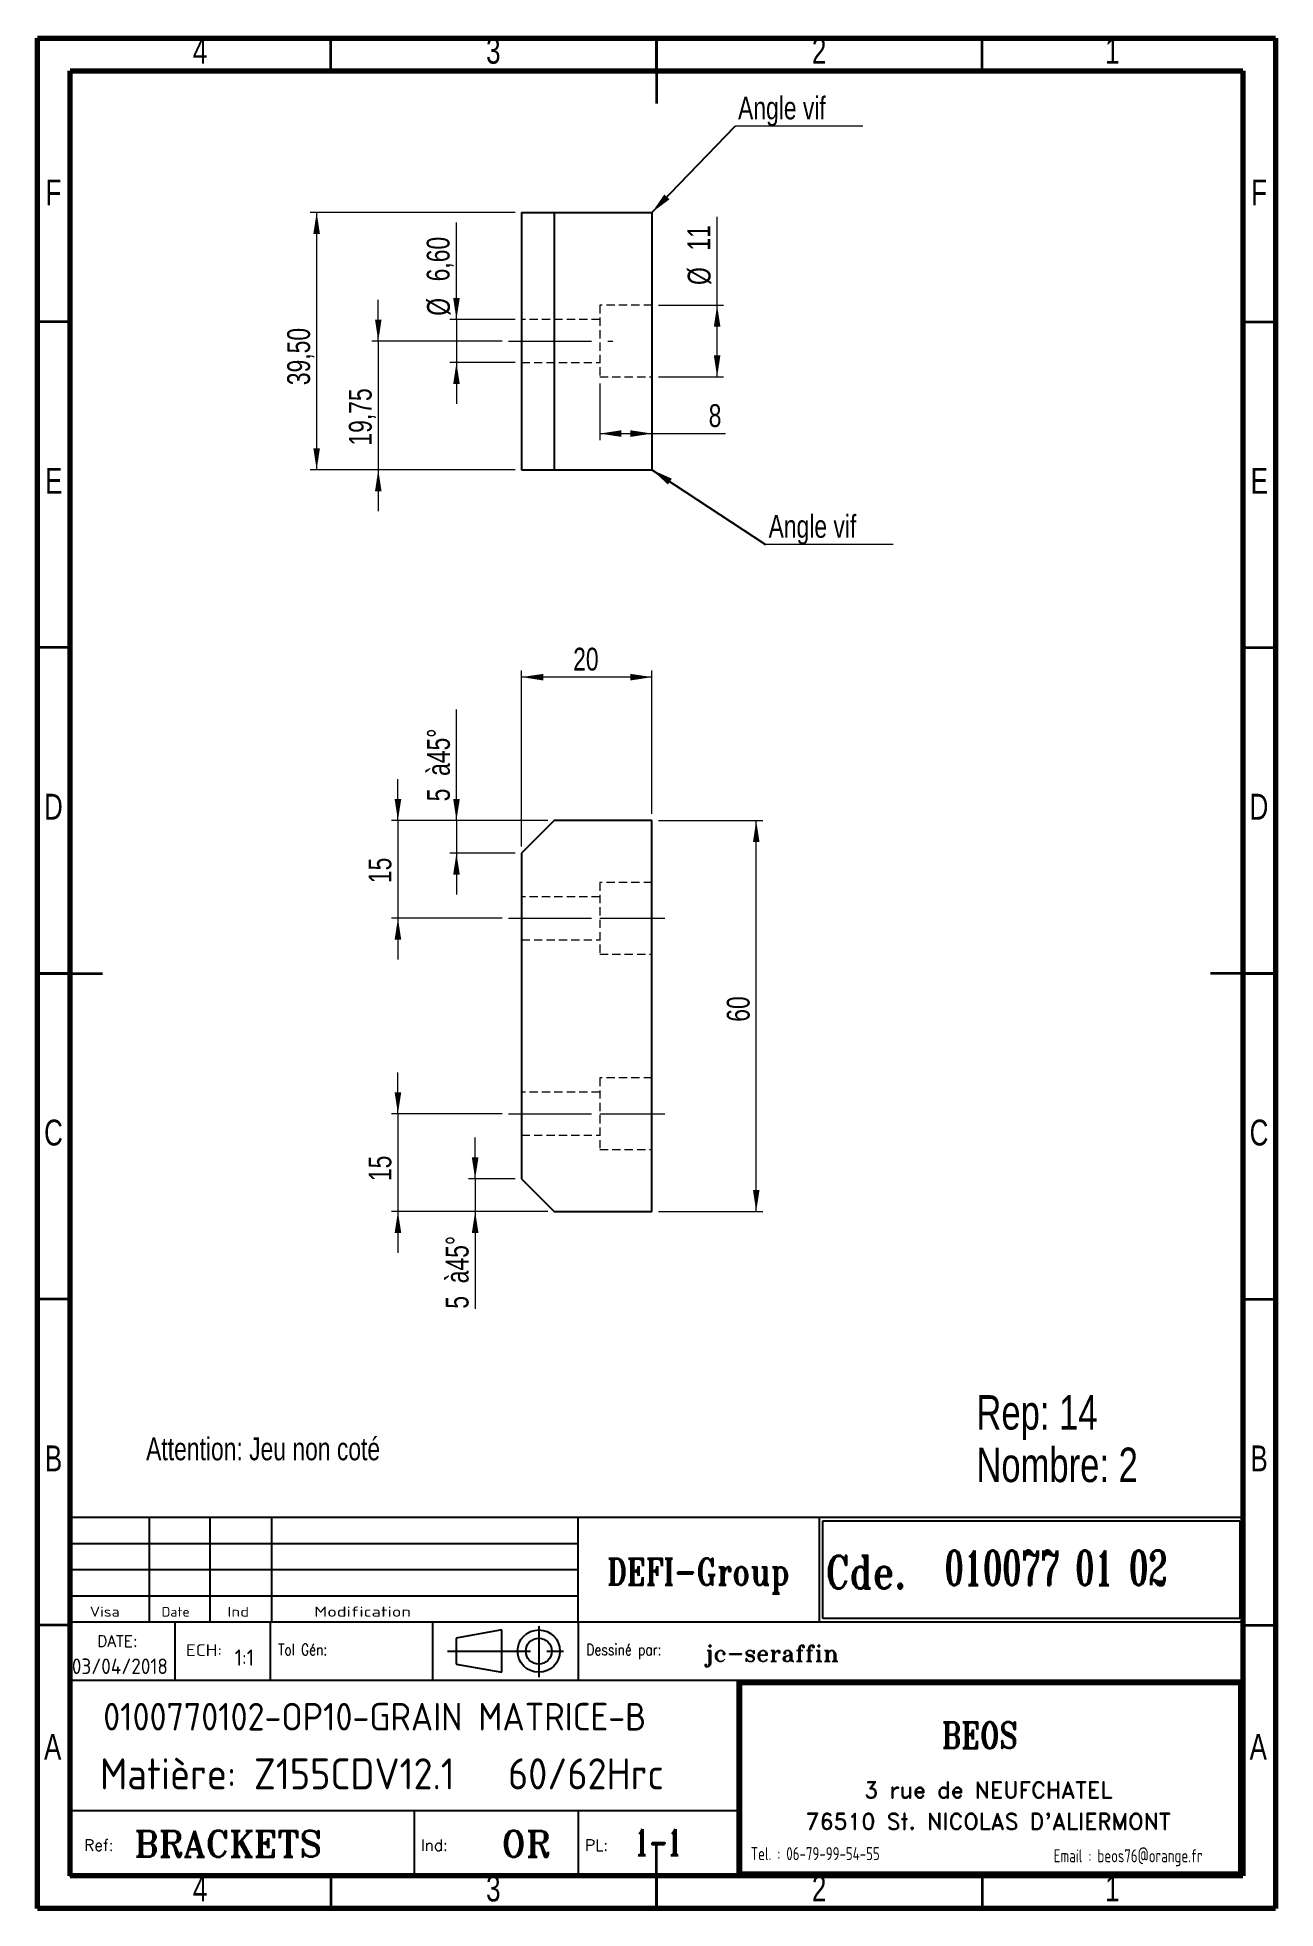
# Model space of a CAD drawing. Header units: millimetres. Extents: x 15 to 205, y 5 to 292.
import ezdxf

# ---------------------------------------------------------------- set-up
doc = ezdxf.new("R2010")
doc.units = ezdxf.units.MM
doc.linetypes.add('CENTERX2', pattern=[20.32, 12.7, -2.54, 2.54, -2.54])
doc.linetypes.add('HIDDEN', pattern=[1.905, 1.27, -0.635])
doc.layers.add('DIMENSIONS', color=176, linetype='Continuous')
doc.styles.add('SLDTEXTSTYLE0', font='TXT', dxfattribs={"width": 0.75})
doc.styles.add('SLDTEXTSTYLE1', font='ISOCP')
doc.styles.add('SLDTEXTSTYLE10', font='ISOCP', dxfattribs={"width": 1.147311})
doc.styles.add('SLDTEXTSTYLE11', font='ISOCP', dxfattribs={"width": 1.385904})
doc.styles.add('SLDTEXTSTYLE12', font='ISOCP', dxfattribs={"width": 1.246461})
doc.styles.add('SLDTEXTSTYLE13', font='ROMAND')
doc.styles.add('SLDTEXTSTYLE2', font='ROMANT', dxfattribs={"width": 0.8})
doc.styles.add('SLDTEXTSTYLE3', font='ISOCP', dxfattribs={"width": 0.8})
doc.styles.add('SLDTEXTSTYLE4', font='ROMANS', dxfattribs={"width": 0.8})
doc.styles.add('SLDTEXTSTYLE5', font='ROMANT')
doc.styles.add('SLDTEXTSTYLE6', font='ROMANS')
doc.styles.add('SLDTEXTSTYLE7', font='ROMANT', dxfattribs={"width": 0.65})
doc.styles.add('SLDTEXTSTYLE8', font='ISOCP', dxfattribs={"width": 1.446157})
doc.styles.add('SLDTEXTSTYLE9', font='ISOCP', dxfattribs={"width": 1.294402})
doc.dimstyles.new('SLDDIMSTYLE0', dxfattribs={"dimtxt": 3.5, "dimasz": 3.302, "dimexe": 0, "dimexo": 0.0625, "dimgap": 0.875, "dimtad": 1, "dimrnd": 1e-09, "dimzin": 12, "dimdsep": 46, "dimtxsty": 'SLDTEXTSTYLE0', "dimsah": 1, "dimcen": 0.09, "dimadec": 0, "dimazin": 3, "dimtfac": 1, "dimtofl": 0, "dimtmove": 0, "dimatfit": 3, "dimfxl": 1, "dimfrac": 2, "dimtolj": 1, "dimtzin": 12, "dimarcsym": 0})
doc.dimstyles.new('SLDDIMSTYLE1', dxfattribs={"dimtxt": 3.5, "dimasz": 3.302, "dimexe": 0, "dimexo": 0.0625, "dimgap": 0.875, "dimtad": 1, "dimrnd": 1e-09, "dimzin": 12, "dimdsep": 46, "dimtxsty": 'SLDTEXTSTYLE0', "dimsah": 1, "dimcen": 0.09, "dimadec": 0, "dimazin": 3, "dimtfac": 1, "dimtmove": 0, "dimatfit": 0, "dimfxl": 1, "dimfrac": 2, "dimtolj": 1, "dimtzin": 12, "dimarcsym": 0})
doc.dimstyles.new('SLDDIMSTYLE2', dxfattribs={"dimtxt": 0.18, "dimasz": 3.302, "dimexe": 0, "dimexo": 0.0625, "dimgap": 0, "dimtad": 0, "dimtih": 1, "dimtoh": 1, "dimdec": 0, "dimrnd": 1e-09, "dimzin": 0, "dimdsep": 46, "dimtxsty": 'Standard', "dimsah": 1, "dimcen": 0.09, "dimadec": 0, "dimazin": 0, "dimtfac": 3.302, "dimtdec": 0, "dimtofl": 0, "dimtmove": 0, "dimatfit": 3, "dimfxl": 1, "dimfrac": 2, "dimtolj": 1, "dimtzin": 0, "dimarcsym": 0})

# ---------------------------------------------------------------- blocks, each defined once
blk = doc.blocks.new('SW_NOTE_0')
at = {"color": 0, "linetype": 'Continuous', "lineweight": 0, "char_height": 5.292, "attachment_point": 1, "style": 'SLDTEXTSTYLE0'}
for s, insert in [('Rep: 14', (0, 6.82)), ('Nombre: 2', (0, -1.23))]:
    blk.add_mtext(s, dxfattribs=dict(at, insert=insert))
blk = doc.blocks.new('_D')
at = {"color": 7, "linetype": 'Continuous', "lineweight": 18}
for p, q in [((110.3, 171.96), (126.3, 171.96)), ((125.3, 111.96), (125.3, 171.96)), ((110.3, 111.96), (126.3, 111.96))]:
    blk.add_line(p, q, dxfattribs=at)
for points in [[(125.3, 171.96), (124.8, 168.65), (125.81, 168.65)], [(125.3, 111.96), (125.81, 115.26), (124.8, 115.26)]]:
    blk.add_solid(points, dxfattribs=at)
at = {"color": 7, "linetype": 'Continuous', "lineweight": 18, "insert": (120.79, 141.08), "char_height": 3.5, "attachment_point": 1, "rotation": 90, "style": 'SLDTEXTSTYLE0'}
blk.add_mtext('60', dxfattribs=at)
blk = doc.blocks.new('_D_1')
at = {"color": 7, "linetype": 'Continuous', "lineweight": 18}
for p, q in [((89.3, 167.96), (89.3, 194.96)), ((109.3, 193.96), (89.3, 193.96)), ((109.3, 172.96), (109.3, 194.96))]:
    blk.add_line(p, q, dxfattribs=at)
for points in [[(89.3, 193.96), (92.61, 193.45), (92.61, 194.46)], [(109.3, 193.96), (106, 194.46), (106, 193.45)]]:
    blk.add_solid(points, dxfattribs=at)
at = {"color": 7, "linetype": 'Continuous', "lineweight": 18, "insert": (97.21, 198.47), "char_height": 3.5, "attachment_point": 1, "style": 'SLDTEXTSTYLE0'}
blk.add_mtext('20', dxfattribs=at)
blk = doc.blocks.new('_D_2')
at = {"color": 7, "linetype": 'Continuous', "lineweight": 18}
for p, q in [((79.3, 171.96), (79.3, 189.01)), ((93.3, 171.96), (78.3, 171.96)), ((79.3, 171.96), (79.3, 166.96)), ((88.3, 166.96), (78.3, 166.96)), ((79.3, 166.96), (79.3, 160.61))]:
    blk.add_line(p, q, dxfattribs=at)
for points in [[(79.3, 171.96), (79.81, 175.26), (78.8, 175.26)], [(79.3, 166.96), (78.8, 163.65), (79.81, 163.65)]]:
    blk.add_solid(points, dxfattribs=at)
at = {"color": 7, "linetype": 'Continuous', "lineweight": 18, "char_height": 3.5, "attachment_point": 1, "rotation": 90, "style": 'SLDTEXTSTYLE0'}
for s, insert in [('à45°', (74.79, 178.8)), ('5', (74.79, 174.9))]:
    blk.add_mtext(s, dxfattribs=dict(at, insert=insert))
blk = doc.blocks.new('_D_3')
at = {"color": 7, "linetype": 'Continuous', "lineweight": 18}
for p, q in [((70.32, 171.96), (70.32, 178.31)), ((93.3, 171.96), (69.32, 171.96)), ((70.32, 171.96), (70.32, 156.96)), ((86.3, 156.96), (69.32, 156.96)), ((70.32, 156.96), (70.32, 150.61))]:
    blk.add_line(p, q, dxfattribs=at)
for points in [[(70.32, 171.96), (70.83, 175.26), (69.81, 175.26)], [(70.32, 156.96), (69.81, 153.65), (70.83, 153.65)]]:
    blk.add_solid(points, dxfattribs=at)
at = {"color": 7, "linetype": 'Continuous', "lineweight": 18, "insert": (65.81, 162.35), "char_height": 3.5, "attachment_point": 1, "rotation": 90, "style": 'SLDTEXTSTYLE0'}
blk.add_mtext('15', dxfattribs=at)
blk = doc.blocks.new('_D_4')
at = {"color": 7, "linetype": 'Continuous', "lineweight": 18}
for p, q in [((70.32, 126.96), (70.32, 133.31)), ((86.3, 126.96), (69.32, 126.96)), ((70.32, 126.96), (70.32, 111.96)), ((93.3, 111.96), (69.32, 111.96)), ((70.32, 111.96), (70.32, 105.61))]:
    blk.add_line(p, q, dxfattribs=at)
for points in [[(70.32, 126.96), (70.83, 130.26), (69.81, 130.26)], [(70.32, 111.96), (69.81, 108.65), (70.83, 108.65)]]:
    blk.add_solid(points, dxfattribs=at)
at = {"color": 7, "linetype": 'Continuous', "lineweight": 18, "insert": (65.81, 116.63), "char_height": 3.5, "attachment_point": 1, "rotation": 90, "style": 'SLDTEXTSTYLE0'}
blk.add_mtext('15', dxfattribs=at)
blk = doc.blocks.new('_D_5')
at = {"color": 7, "linetype": 'Continuous', "lineweight": 18}
for p, q in [((82.17, 116.96), (82.17, 123.31)), ((88.3, 116.96), (81.17, 116.96)), ((82.17, 116.96), (82.17, 111.96)), ((93.3, 111.96), (81.17, 111.96)), ((82.17, 111.96), (82.17, 97.05))]:
    blk.add_line(p, q, dxfattribs=at)
for points in [[(82.17, 116.96), (82.68, 120.26), (81.66, 120.26)], [(82.17, 111.96), (81.66, 108.65), (82.68, 108.65)]]:
    blk.add_solid(points, dxfattribs=at)
at = {"color": 7, "linetype": 'Continuous', "lineweight": 18, "char_height": 3.5, "attachment_point": 1, "rotation": 90, "style": 'SLDTEXTSTYLE0'}
for s, insert in [('à45°', (77.66, 100.95)), ('5', (77.66, 97.05))]:
    blk.add_mtext(s, dxfattribs=dict(at, insert=insert))
blk = doc.blocks.new('_D_6')
at = {"color": 7, "linetype": 'Continuous', "lineweight": 18}
for p, q in [((88.3, 265.27), (56.85, 265.27)), ((57.85, 265.27), (57.85, 225.77)), ((88.3, 225.77), (56.85, 225.77))]:
    blk.add_line(p, q, dxfattribs=at)
for points in [[(57.85, 265.27), (57.34, 261.97), (58.35, 261.97)], [(57.85, 225.77), (58.35, 229.08), (57.34, 229.08)]]:
    blk.add_solid(points, dxfattribs=at)
at = {"color": 7, "linetype": 'Continuous', "lineweight": 18, "insert": (53.33, 238.76), "char_height": 3.5, "attachment_point": 1, "rotation": 90, "style": 'SLDTEXTSTYLE0'}
blk.add_mtext('39,50', dxfattribs=at)
blk = doc.blocks.new('_D_7')
at = {"color": 7, "linetype": 'Continuous', "lineweight": 18}
for p, q in [((119.3, 251.02), (119.3, 264.59)), ((110.3, 251.02), (120.3, 251.02)), ((119.3, 240.02), (119.3, 251.02)), ((110.3, 240.02), (120.3, 240.02))]:
    blk.add_line(p, q, dxfattribs=at)
for points in [[(119.3, 251.02), (118.8, 247.72), (119.81, 247.72)], [(119.3, 240.02), (119.81, 243.33), (118.8, 243.33)]]:
    blk.add_solid(points, dxfattribs=at)
at = {"color": 7, "linetype": 'Continuous', "lineweight": 18, "char_height": 3.5, "attachment_point": 1, "rotation": 90, "style": 'SLDTEXTSTYLE0'}
for s, insert in [('11', (114.74, 259.41)), ('%%c', (114.79, 254.13))]:
    blk.add_mtext(s, dxfattribs=dict(at, insert=insert))
blk = doc.blocks.new('_D_8')
at = {"color": 7, "linetype": 'Continuous', "lineweight": 18}
for p, q in [((101.3, 239.02), (101.3, 230.33)), ((101.3, 231.33), (109.3, 231.33)), ((109.3, 231.33), (120.6, 231.33))]:
    blk.add_line(p, q, dxfattribs=at)
for points in [[(101.3, 231.33), (104.61, 230.82), (104.61, 231.84)], [(109.3, 231.33), (106, 231.84), (106, 230.82)]]:
    blk.add_solid(points, dxfattribs=at)
at = {"color": 7, "linetype": 'Continuous', "lineweight": 18, "insert": (118.01, 235.84), "char_height": 3.5, "attachment_point": 1, "style": 'SLDTEXTSTYLE0'}
blk.add_mtext('8', dxfattribs=at)
blk = doc.blocks.new('_D_9')
at = {"color": 7, "linetype": 'Continuous', "lineweight": 18}
for p, q in [((79.3, 248.82), (79.3, 263.74)), ((88.3, 248.82), (78.3, 248.82)), ((79.3, 248.82), (79.3, 242.22)), ((88.3, 242.22), (78.3, 242.22)), ((79.3, 242.22), (79.3, 235.87))]:
    blk.add_line(p, q, dxfattribs=at)
for points in [[(79.3, 248.82), (79.81, 252.13), (78.8, 252.13)], [(79.3, 242.22), (78.8, 238.92), (79.81, 238.92)]]:
    blk.add_solid(points, dxfattribs=at)
at = {"color": 7, "linetype": 'Continuous', "lineweight": 18, "char_height": 3.5, "attachment_point": 1, "rotation": 90, "style": 'SLDTEXTSTYLE0'}
for s, insert in [('6,60', (74.74, 254.69)), ('%%c', (74.79, 249.41))]:
    blk.add_mtext(s, dxfattribs=dict(at, insert=insert))
blk = doc.blocks.new('_D_10')
at = {"color": 7, "linetype": 'Continuous', "lineweight": 18}
for p, q in [((67.3, 245.52), (67.3, 251.87)), ((86.3, 245.52), (66.3, 245.52)), ((67.3, 245.52), (67.3, 225.77)), ((88.3, 225.77), (66.3, 225.77)), ((67.3, 225.77), (67.3, 219.42))]:
    blk.add_line(p, q, dxfattribs=at)
for points in [[(67.3, 245.52), (67.81, 248.83), (66.8, 248.83)], [(67.3, 225.77), (66.8, 222.47), (67.81, 222.47)]]:
    blk.add_solid(points, dxfattribs=at)
at = {"color": 7, "linetype": 'Continuous', "lineweight": 18, "insert": (62.79, 229.49), "char_height": 3.5, "attachment_point": 1, "rotation": 90, "style": 'SLDTEXTSTYLE0'}
blk.add_mtext('19,75', dxfattribs=at)
blk = doc.blocks.new('SW_NOTE_1')
at = {"color": 0, "linetype": 'Continuous', "lineweight": 0}
blk.add_line((19.6, 0), (0, 0), dxfattribs=at)
at = {"color": 0, "linetype": 'Continuous', "lineweight": 0, "insert": (0.44, 4.52), "char_height": 3.5, "attachment_point": 1, "style": 'SLDTEXTSTYLE0'}
blk.add_mtext('Angle vif', dxfattribs=at)
blk = doc.blocks.new('SW_NOTE_2')
at = {"color": 0, "linetype": 'Continuous', "lineweight": 0}
blk.add_line((19.6, 0), (0, 0), dxfattribs=at)
at = {"color": 0, "linetype": 'Continuous', "lineweight": 0, "insert": (0.48, 4.54), "char_height": 3.5, "attachment_point": 1, "style": 'SLDTEXTSTYLE0'}
blk.add_mtext('Angle vif', dxfattribs=at)

msp = doc.modelspace()

# ---------------------------------------------------------------- linework, layer by layer
at = {"color": 7, "linetype": 'Continuous', "lineweight": 70}
for p, q in [((15, 5), (15, 292)), ((15, 292), (205, 292)), ((205, 292), (205, 5)), ((20, 10), (20, 287)), ((20, 287), (200, 287)), ((200, 287), (200, 10)), ((200, 10), (20, 10)), ((205, 5), (15, 5))]:
    msp.add_line(p, q, dxfattribs=at)
at = {"color": 7, "linetype": 'Continuous', "lineweight": 35}
for p, q in [((60, 287), (60, 292)), ((110, 292.001), (110, 281.999)), ((110, 287), (110, 292)), ((160, 287), (160, 292)), ((20, 248.5), (15, 248.5)), ((200, 248.5), (205, 248.5)), ((20, 198.5), (15, 198.5)), ((200, 198.5), (205, 198.5)), ((14.999, 148.5), (25.001, 148.5)), ((20, 148.5), (15, 148.5)), ((205.001, 148.5), (194.999, 148.5)), ((200, 148.5), (205, 148.5)), ((20, 98.5), (15, 98.5)), ((200, 98.5), (205, 98.5)), ((20, 48.5), (15, 48.5)), ((200, 48.5), (205, 48.5)), ((110, 4.999), (110, 15.001)), ((60, 10), (60, 5)), ((110, 10), (110, 5)), ((160, 10), (160, 5))]:
    msp.add_line(p, q, dxfattribs=at)
at = {"color": 7, "linetype": 'Continuous', "lineweight": 25}
for p, q in [((89.304, 265.273), (89.304, 225.773)), ((89.304, 265.273), (94.304, 265.273)), ((94.304, 265.273), (94.304, 225.773)), ((94.304, 265.273), (109.304, 265.273)), ((109.304, 265.273), (109.304, 225.773)), ((89.304, 225.773), (94.304, 225.773)), ((94.304, 225.773), (109.304, 225.773)), ((94.304, 171.955), (89.304, 166.955)), ((109.304, 171.955), (94.304, 171.955)), ((109.304, 111.955), (109.304, 171.955)), ((89.304, 166.955), (89.304, 116.955)), ((89.304, 116.955), (94.304, 111.955)), ((94.304, 111.955), (109.304, 111.955))]:
    msp.add_line(p, q, dxfattribs=at)
at = {"color": 7, "linetype": 'HIDDEN', "lineweight": 18}
for p, q in [((101.304, 251.023), (101.304, 240.023)), ((109.304, 251.023), (101.304, 251.023)), ((101.304, 248.823), (89.304, 248.823)), ((89.304, 242.223), (101.304, 242.223)), ((101.304, 240.023), (109.304, 240.023)), ((101.304, 162.455), (101.304, 151.455)), ((109.304, 162.455), (101.304, 162.455)), ((101.304, 160.255), (89.304, 160.255)), ((89.304, 153.655), (101.304, 153.655)), ((101.304, 151.455), (109.304, 151.455)), ((101.304, 132.455), (101.304, 121.455)), ((109.304, 132.455), (101.304, 132.455)), ((101.304, 130.255), (89.304, 130.255)), ((89.304, 123.655), (101.304, 123.655)), ((101.304, 121.455), (109.304, 121.455))]:
    msp.add_line(p, q, dxfattribs=at)
at = {"color": 7, "linetype": 'CENTERX2', "lineweight": 18}
for p, q in [((87.304, 245.523), (103.304, 245.523)), ((87.304, 156.955), (101.304, 156.955)), ((101.304, 156.955), (111.304, 156.955)), ((87.304, 126.955), (101.304, 126.955)), ((101.304, 126.955), (111.304, 126.955))]:
    msp.add_line(p, q, dxfattribs=at)
at = {"color": 7, "linetype": 'Continuous', "lineweight": 50}
msp.add_line((20, 65.25), (20, 10), dxfattribs=at)
at = {"layer": 'DIMENSIONS', "color": 3}
for p, q in [((98, 65), (19.925, 65)), ((32.192, 49), (32.192, 65)), ((41.498, 49), (41.498, 65)), ((50.966, 49), (50.966, 65)), ((20, 61), (98, 61)), ((98, 57), (20, 57)), ((20, 53), (98, 53))]:
    msp.add_line(p, q, dxfattribs=at)
at = {"layer": 'DIMENSIONS', "color": 6}
for p, q in [((19.925, 65), (19.925, 10)), ((200, 10), (200, 65)), ((200, 40), (122.384, 40)), ((122.384, 40), (122.384, 10)), ((199.8, 39.8), (122.584, 39.8)), ((122.584, 39.8), (122.584, 10.2)), ((199.6, 39.6), (122.784, 39.6)), ((122.784, 39.6), (122.784, 10.4)), ((199.4, 39.4), (122.984, 39.4)), ((122.984, 39.4), (122.984, 10.6)), ((199.4, 10.6), (199.4, 39.4)), ((199.6, 10.4), (199.6, 39.6)), ((199.8, 10.2), (199.8, 39.8)), ((19.925, 10), (200, 10)), ((122.584, 10.2), (199.8, 10.2)), ((122.784, 10.4), (199.6, 10.4)), ((122.984, 10.6), (199.4, 10.6))]:
    msp.add_line(p, q, dxfattribs=at)
at = {"layer": 'DIMENSIONS', "color": 1}
for p, q in [((200, 65), (98, 65)), ((98, 49), (98, 65)), ((135, 49), (135, 65)), ((135.5, 49.5), (135.5, 64.5)), ((135.5, 64.5), (199.5, 64.5)), ((199.5, 64.5), (199.5, 49.5)), ((20, 49), (200, 49)), ((36.11, 49), (36.11, 40)), ((50.731, 49), (50.731, 40)), ((75.62, 49), (75.62, 40)), ((98, 49), (98, 40)), ((199.5, 49.5), (135.5, 49.5)), ((122.384, 40), (20, 40)), ((122.384, 20), (20, 20)), ((72.792, 20), (72.792, 10)), ((98, 20), (98, 10))]:
    msp.add_line(p, q, dxfattribs=at)
at = {"layer": 'DIMENSIONS'}
for p, q in [((135.5, 49.5), (135.5, 64.5)), ((135.5, 64.5), (199.5, 64.5)), ((199.5, 64.5), (199.5, 49.5)), ((199.5, 49.5), (135.5, 49.5))]:
    msp.add_line(p, q, dxfattribs=at)
at = {"layer": 'DIMENSIONS', "color": 7}
for p, q in [((86.244, 47.75), (79.244, 46.5)), ((79.244, 46.5), (79.244, 42.5)), ((86.244, 41.25), (86.244, 47.75)), ((79.244, 42.5), (86.244, 41.25))]:
    msp.add_line(p, q, dxfattribs=at)
at = {"layer": 'DIMENSIONS', "color": 3, "linetype": 'CENTERX2'}
for p, q in [((91.934, 48.348), (91.934, 40.513)), ((77.946, 44.5), (96.201, 44.5))]:
    msp.add_line(p, q, dxfattribs=at)
at = {"layer": 'DIMENSIONS', "color": 7}
for radius in [3.25, 2]:
    msp.add_circle((91.934, 44.5), radius, dxfattribs=at)

# ---------------------------------------------------------------- block references
at = {"color": 7, "linetype": 'Continuous', "lineweight": 0}
for name, p in [('SW_NOTE_1', (122.075, 278.522)), ('SW_NOTE_2', (126.721, 214.301)), ('SW_NOTE_0', (159.087, 76.964))]:
    msp.add_blockref(name, p, dxfattribs=at)

# ---------------------------------------------------------------- texts
at = {"color": 7, "linetype": 'Continuous', "lineweight": 0, "style": 'SLDTEXTSTYLE0'}
for s, insert, char_height, attachment_point in [('4', (39.96, 292.06), 3.969, 2), ('3', (84.96, 292.06), 3.969, 2), ('2', (134.96, 292.06), 3.969, 2), ('1', (179.96, 292.06), 3.969, 2), ('F', (17.458, 270.31), 3.969, 2), ('F', (202.458, 270.31), 3.969, 2), ('E', (17.508, 226.06), 3.969, 2), ('E', (202.508, 226.06), 3.969, 2), ('D', (17.453, 176.06), 3.969, 2), ('D', (202.453, 176.06), 3.969, 2), ('C', (17.459, 126.06), 3.969, 2), ('C', (202.459, 126.06), 3.969, 2), ('Attention: Jeu non coté', (31.682, 77.289), 3.5, 1), ('B', (17.471, 76.06), 3.969, 2), ('B', (202.471, 76.06), 3.969, 2), ('A', (17.34, 31.81), 3.969, 2), ('A', (202.34, 31.81), 3.969, 2), ('4', (39.96, 10.06), 3.969, 2), ('3', (84.96, 10.06), 3.969, 2), ('2', (134.96, 10.06), 3.969, 2), ('1', (179.96, 10.06), 3.969, 2)]:
    msp.add_mtext(s, dxfattribs=dict(at, insert=insert, char_height=char_height, attachment_point=attachment_point))
at = {"layer": 'DIMENSIONS'}
for s, insert, char_height, attachment_point, style in [('DEFI-Group', (116.42, 58.701), 4, 2, 'SLDTEXTSTYLE2'), ('Cde.', (136, 59.126), 5, 1, 'SLDTEXTSTYLE2'), ('010077 01 02', (154.214, 59.94), 5.29167, 1, 'SLDTEXTSTYLE7'), ('Visa', (23.041, 51.348), 1.5671, 1, 'SLDTEXTSTYLE12'), ('Date', (34.067, 51.283), 1.4924, 1, 'SLDTEXTSTYLE10'), ('Ind', (44.171, 51.283), 1.4924, 1, 'SLDTEXTSTYLE11'), ('Modification', (57.489, 51.348), 1.56705, 1, 'SLDTEXTSTYLE8'), ('DATE:', (24.156, 46.915), 1.7277, 1, 'SLDTEXTSTYLE6'), ('03/04/2018', (20.286, 43.368), 2.3813, 1, 'SLDTEXTSTYLE1'), ('ECH:', (37.788, 45.56), 1.8141, 1, 'SLDTEXTSTYLE9'), ('1:1', (45.263, 44.764), 2.5, 1, 'SLDTEXTSTYLE1'), ('Tol Gén:', (51.952, 45.598), 1.7277, 1, 'SLDTEXTSTYLE4'), ('Dessiné par:', (99.221, 45.598), 1.72768, 1, 'SLDTEXTSTYLE4'), ('jc-seraffin', (117.355, 45.42), 2.5, 1, 'SLDTEXTSTYLE5'), ('0100770102-OP10-GRAIN MATRICE-B', (25.094, 36.557), 4.23333, 1, 'SLDTEXTSTYLE1'), ('BEOS', (159.571, 33.595), 4, 2, 'SLDTEXTSTYLE2'), ('Matière: Z155CDV12.1   60/62Hrc', (24.603, 28.053), 4.7625, 1, 'SLDTEXTSTYLE1'), ('3 rue de NEUFCHATEL', (160.909, 24.448), 2.5, 2, 'SLDTEXTSTYLE13'), ("76510 St. NICOLAS D'ALIERMONT", (160.903, 19.623), 2.5, 2, 'SLDTEXTSTYLE13'), ('Ref:', (22.168, 15.598), 1.7277, 1, 'SLDTEXTSTYLE6'), ('BRACKETS', (29.839, 16.951), 4, 1, 'SLDTEXTSTYLE5'), ('Ind:', (73.826, 15.598), 1.7277, 1, 'SLDTEXTSTYLE6'), ('OR', (86.194, 16.951), 4, 1, 'SLDTEXTSTYLE5'), ('PL:', (99.034, 15.598), 1.7277, 1, 'SLDTEXTSTYLE6'), ('1-1', (106.651, 17.173), 4, 1, 'SLDTEXTSTYLE7'), ('Tel. : 06-79-99-54-55', (134.36, 14.429), 2, 2, 'SLDTEXTSTYLE3'), ('Email : beos76@orange.fr', (182.372, 14.097), 2, 2, 'SLDTEXTSTYLE3')]:
    msp.add_mtext(s, dxfattribs=dict(at, insert=insert, char_height=char_height, attachment_point=attachment_point, style=style))

# ---------------------------------------------------------------- dimensions: what is measured, and where the dimension line sits
at = {"color": 7, "linetype": 'Continuous', "lineweight": 18}
for base, p1, p2, dimstyle, picture, middle in [((57.846, 225.773), (89.304, 265.273), (89.304, 225.773), 'SLDDIMSTYLE0', '_D_6', (57.846, 244.578)), ((67.304, 225.773), (87.304, 245.523), (89.304, 225.773), 'SLDDIMSTYLE1', '_D_10', (67.304, 235.306)), ((70.322, 156.955), (94.304, 171.955), (87.304, 156.955), 'SLDDIMSTYLE1', '_D_3', (70.322, 164.933)), ((125.304, 171.955), (109.304, 111.955), (109.304, 171.955), 'SLDDIMSTYLE0', '_D', (125.304, 143.669)), ((70.322, 111.955), (87.304, 126.955), (94.304, 111.955), 'SLDDIMSTYLE1', '_D_4', (70.322, 119.211))]:
    dim = msp.add_linear_dim(base=base, p1=p1, p2=p2, angle=90, dimstyle=dimstyle, dxfattribs=at)
    dim.commit()
    dim.dimension.update_dxf_attribs({"geometry": picture, "text_midpoint": middle, "dimtype": 160})
for base, p1, p2, text, dimstyle, picture, middle in [((119.304, 251.023), (109.304, 240.023), (109.304, 251.023), '%%c<>', 'SLDDIMSTYLE0', '_D_7', (119.304, 259.36)), ((79.304, 242.223), (89.304, 248.823), (89.304, 242.223), '%%c<>', 'SLDDIMSTYLE1', '_D_9', (79.304, 256.577)), ((79.304, 166.955), (94.304, 171.955), (89.304, 166.955), '<> à45°', 'SLDDIMSTYLE1', '_D_2', (79.304, 181.955)), ((82.17, 111.955), (89.304, 116.955), (94.304, 111.955), '<> à45°', 'SLDDIMSTYLE1', '_D_5', (82.17, 104.103))]:
    dim = msp.add_linear_dim(base=base, p1=p1, p2=p2, angle=90, text=text, dimstyle=dimstyle, dxfattribs=at)
    dim.commit()
    dim.dimension.update_dxf_attribs({"geometry": picture, "text_midpoint": middle, "dimtype": 160})
for base, p1, p2, dimstyle, picture, middle in [((109.304, 231.33), (101.304, 240.023), (109.304, 225.773), 'SLDDIMSTYLE0', '_D_8', (119.304, 231.33)), ((89.304, 193.955), (109.304, 171.955), (89.304, 166.955), 'SLDDIMSTYLE1', '_D_1', (99.798, 193.955))]:
    dim = msp.add_linear_dim(base=base, p1=p1, p2=p2, dimstyle=dimstyle, dxfattribs=at)
    dim.commit()
    dim.dimension.update_dxf_attribs({"geometry": picture, "text_midpoint": middle, "dimtype": 160})

# ---------------------------------------------------------------- leaders
at = {"color": 7, "linetype": 'Continuous', "lineweight": 0}
for points in [[(109.304, 265.273), (122.075, 278.522)], [(109.304, 225.773), (126.721, 214.301)]]:
    msp.add_leader(points, dimstyle='SLDDIMSTYLE2', dxfattribs=at)

doc.saveas('drawing.dxf')
